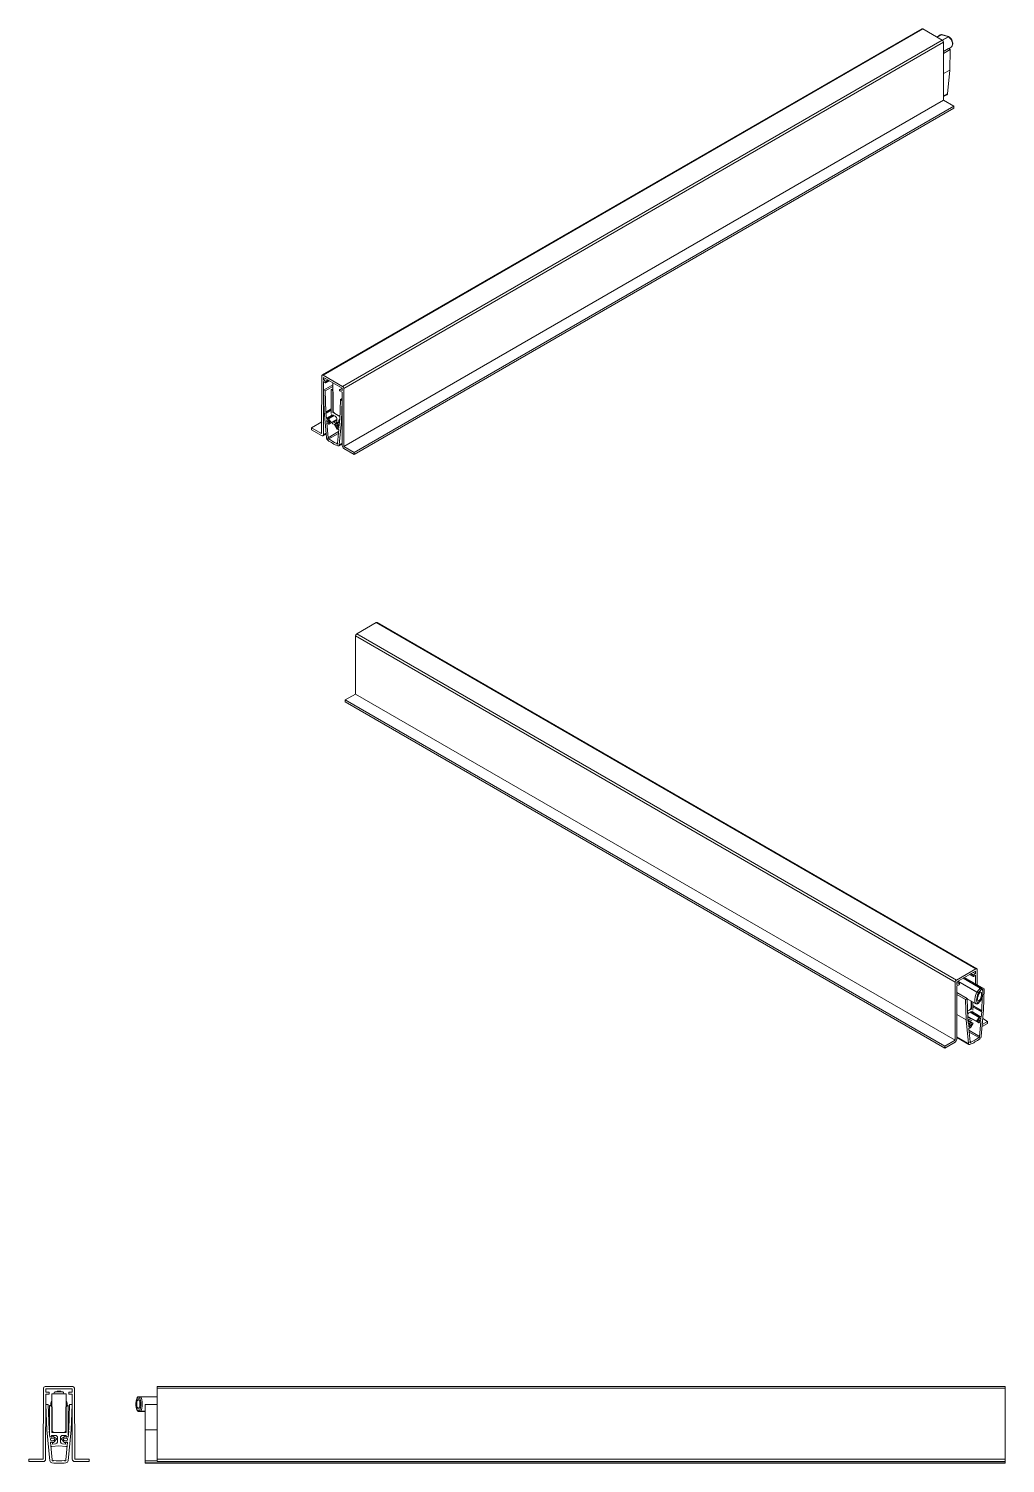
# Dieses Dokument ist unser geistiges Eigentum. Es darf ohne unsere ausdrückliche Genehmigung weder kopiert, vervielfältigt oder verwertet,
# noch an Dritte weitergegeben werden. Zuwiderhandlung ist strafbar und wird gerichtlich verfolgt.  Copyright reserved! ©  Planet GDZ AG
# Model space of a CAD drawing. Header units: millimetres. Extents: x -543 to 335, y 340 to 992.
# Drawn here: x -543 to -140, y 392 to 984 of the extents above; entities that cross this region are included whole.
import ezdxf

# ---------------------------------------------------------------- set-up
doc = ezdxf.new("R2010")
doc.units = ezdxf.units.MM

msp = doc.modelspace()

# ---------------------------------------------------------------- linework, layer by layer
at = {"color": 7, "linetype": 'Continuous', "lineweight": 15}
for p, q in [((-174.149, 984.261), (-421.636, 841.39)), ((-173.799, 984.226), (-421.286, 841.355)), ((-173.799, 984.226), (-165.737, 979.572)), ((-413.224, 836.701), (-165.737, 979.572)), ((-165.242, 978.717), (-412.73, 835.845)), ((-166.836, 981.54), (-167.991, 980.873)), ((-166.099, 981.782), (-166.071, 981.801)), ((-166.071, 981.801), (-165.998, 981.834)), ((-165.992, 981.796), (-166.034, 981.763)), ((-163.259, 981.015), (-166.034, 981.763)), ((-163.142, 981.094), (-165.883, 981.831)), ((-165.242, 978.717), (-165.173, 954.75)), ((-163.286, 980.993), (-163.259, 981.015)), ((-163.179, 980.978), (-163.221, 980.937)), ((-165.231, 974.899), (-163.116, 976.12)), ((-165.229, 974.058), (-162.41, 975.686)), ((-162.41, 975.686), (-163.116, 976.12)), ((-162.975, 976.033), (-162.449, 976.336)), ((-162.645, 967.226), (-162.41, 975.686)), ((-165.205, 965.748), (-162.645, 967.226)), ((-163.589, 957.427), (-162.645, 967.226)), ((-412.66, 811.879), (-165.173, 954.75)), ((-165.177, 956.252), (-163.792, 957.052)), ((-165.173, 954.75), (-160.929, 952.301)), ((-408.417, 809.429), (-160.929, 952.301)), ((-408.417, 808.613), (-160.929, 951.484)), ((-160.929, 952.301), (-160.929, 951.484)), ((-421.85, 817.184), (-421.781, 841.071)), ((-421.286, 841.355), (-413.224, 836.701)), ((-421.143, 816.773), (-421.08, 838.704)), ((-421.08, 838.704), (-420.196, 838.194)), ((-421.078, 839.357), (-421.075, 840.416)), ((-420.159, 839.887), (-421.078, 839.357)), ((-420.196, 838.847), (-421.078, 839.357)), ((-421.078, 835.188), (-417.255, 837.395)), ((-421.078, 835.188), (-420.843, 826.455)), ((-420.372, 834.805), (-421.078, 835.188)), ((-421.075, 840.416), (-413.436, 836.006)), ((-420.372, 834.805), (-417.255, 836.604)), ((-420.139, 826.137), (-420.372, 834.805)), ((-420.121, 838.187), (-418.667, 839.026)), ((-420.09, 838.255), (-420.09, 838.664)), ((-417.857, 835.292), (-417.857, 825.512)), ((-417.255, 835.706), (-417.815, 835.383)), ((-417.644, 835.333), (-417.715, 835.373)), ((-417.255, 835.557), (-417.644, 835.333)), ((-417.644, 835.333), (-417.149, 834.475)), ((-417.255, 838.211), (-417.255, 825.963)), ((-414.421, 835.391), (-414.421, 834.983)), ((-413.439, 836.008), (-414.39, 835.46)), ((-413.433, 834.943), (-414.315, 835.452)), ((-414.315, 834.799), (-413.431, 834.289)), ((-413.436, 836.006), (-413.433, 834.943)), ((-412.73, 835.845), (-412.66, 811.879)), ((-417.149, 834.475), (-417.149, 826.718)), ((-414.139, 831.207), (-414.371, 822.807)), ((-414.139, 831.207), (-413.423, 831.62)), ((-413.432, 830.774), (-414.139, 831.207)), ((-413.668, 822.313), (-413.432, 830.774)), ((-413.432, 830.774), (-413.421, 830.78)), ((-413.431, 834.289), (-413.368, 812.285)), ((-420.843, 826.455), (-419.899, 815.567)), ((-420.139, 826.137), (-417.857, 827.454)), ((-420.065, 826.102), (-420.139, 826.137)), ((-420.095, 825.64), (-420.022, 825.607)), ((-419.91, 823.504), (-420.095, 825.64)), ((-420.065, 826.102), (-417.857, 827.377)), ((-420.022, 825.607), (-420.065, 826.102)), ((-420.022, 825.607), (-417.857, 826.857)), ((-419.91, 823.504), (-417.695, 824.782)), ((-419.383, 823.263), (-419.91, 823.504)), ((-416.941, 824.801), (-419.322, 823.427)), ((-417.895, 821.725), (-419.052, 823.301)), ((-418.867, 821.116), (-415.558, 823.026)), ((-417.895, 821.725), (-415.558, 823.074)), ((-417.64, 824.732), (-417.407, 824.554)), ((-417.407, 824.554), (-417.389, 824.542)), ((-417.273, 824.993), (-416.266, 824.412)), ((-417.242, 824.639), (-417.273, 824.993)), ((-417.255, 825.963), (-414.331, 824.275)), ((-417.242, 824.628), (-417.242, 824.639)), ((-416.442, 825.493), (-414.331, 824.275)), ((-415.558, 823.187), (-415.558, 821.991)), ((-414.446, 822.859), (-414.369, 822.904)), ((-426.094, 819.634), (-421.836, 822.092)), ((-426.094, 818.818), (-426.094, 819.634)), ((-426.094, 819.634), (-421.85, 817.184)), ((-426.094, 818.818), (-421.85, 816.368)), ((-421.351, 816.318), (-420.03, 817.08)), ((-419.755, 821.713), (-419.228, 821.472)), ((-419.217, 815.485), (-419.755, 821.713)), ((-418.961, 822.64), (-419.475, 822.855)), ((-419.401, 822.001), (-418.883, 821.746)), ((-419.217, 815.485), (-414.834, 818.015)), ((-418.868, 815.007), (-414.903, 817.296)), ((-418.864, 821.118), (-417.895, 821.725)), ((-416.57, 820.906), (-417.181, 821.184)), ((-417.007, 821.916), (-417.029, 822.177)), ((-417.007, 821.916), (-415.558, 822.752)), ((-416.192, 821.544), (-417.007, 821.916)), ((-416.615, 820.986), (-414.427, 822.249)), ((-415.459, 821.226), (-416.615, 820.986)), ((-416.615, 820.986), (-415.647, 819.261)), ((-415.951, 820.522), (-415.619, 820.714)), ((-415.627, 819.867), (-415.11, 819.524)), ((-415.036, 820.293), (-415.55, 820.671)), ((-415.344, 819.083), (-415.223, 819.153)), ((-414.756, 818.826), (-415.294, 813.221)), ((-415.283, 819.195), (-414.756, 818.826)), ((-415.128, 820.807), (-414.532, 821.151)), ((-414.601, 820.439), (-415.128, 820.807)), ((-414.71, 822.086), (-414.71, 822.697)), ((-414.612, 812.514), (-413.668, 822.313)), ((-414.416, 822.362), (-414.601, 820.439)), ((-414.446, 822.859), (-414.489, 822.413)), ((-414.489, 822.413), (-414.416, 822.362)), ((-414.371, 822.807), (-414.446, 822.859)), ((-413.668, 822.313), (-413.397, 822.47)), ((-415.643, 813.146), (-415.281, 813.355)), ((-414.815, 812.14), (-413.37, 812.974)), ((-412.66, 811.879), (-408.417, 809.429)), ((-412.66, 811.062), (-408.417, 808.613)), ((-408.417, 809.429), (-408.417, 808.613)), ((-399.307, 739.217), (-407.369, 734.563)), ((-407.369, 734.563), (-159.882, 591.692)), ((-151.82, 596.346), (-399.307, 739.217)), ((-151.47, 596.38), (-398.957, 739.252)), ((-407.864, 733.708), (-407.933, 709.741)), ((-160.377, 590.836), (-407.864, 733.708)), ((-407.933, 709.741), (-412.177, 707.291)), ((-412.177, 707.291), (-164.689, 564.42)), ((-412.177, 707.291), (-412.177, 706.475)), ((-412.177, 706.475), (-164.689, 563.603)), ((-407.933, 709.741), (-160.446, 566.87)), ((-151.82, 596.346), (-159.882, 591.692)), ((-152.031, 595.407), (-159.67, 590.997)), ((-149.569, 588.34), (-156.92, 592.584)), ((-156.558, 592.794), (-148.492, 588.137)), ((-154.439, 594.017), (-152.985, 593.177)), ((-153.016, 593.246), (-153.016, 593.654)), ((-152.028, 594.347), (-152.947, 594.878)), ((-152.91, 593.838), (-152.028, 594.347)), ((-152.026, 593.695), (-152.91, 593.185)), ((-152.028, 594.347), (-152.031, 595.407)), ((-152.016, 590.171), (-152.026, 593.695)), ((-151.306, 589.762), (-151.325, 596.062)), ((-160.377, 590.836), (-160.446, 566.87)), ((-159.675, 589.279), (-159.739, 567.275)), ((-159.683, 586.611), (-155.431, 584.157)), ((-158.791, 589.79), (-159.675, 589.279)), ((-159.67, 590.997), (-159.673, 589.934)), ((-159.673, 589.934), (-158.791, 590.443)), ((-158.716, 590.45), (-159.667, 590.999)), ((-158.685, 590.382), (-158.685, 589.973)), ((-151.407, 586.728), (-151.474, 586.751)), ((-151.409, 586.806), (-151.37, 586.79)), ((-151.37, 586.79), (-150.076, 588.393)), ((-149.656, 587.821), (-150.887, 586.297)), ((-150.009, 588.364), (-150.076, 588.393)), ((-150.011, 588.412), (-149.972, 588.393)), ((-149.199, 587.755), (-148.492, 588.137)), ((-148.492, 588.137), (-148.728, 579.405)), ((-159.685, 585.771), (-156.138, 583.723)), ((-156.138, 583.723), (-155.431, 584.157)), ((-155.902, 575.263), (-156.138, 583.723)), ((-155.431, 584.157), (-155.199, 575.756)), ((-155.427, 583.986), (-151.881, 581.939)), ((-153.835, 583.067), (-153.835, 580.484)), ((-153.729, 583.006), (-153.729, 579.729)), ((-153.128, 582.659), (-153.128, 579.278)), ((-153.128, 581.22), (-149.431, 579.086)), ((-153.128, 581.143), (-149.506, 579.052)), ((-153.128, 580.623), (-149.549, 578.557)), ((-150.967, 582.003), (-149.705, 583.565)), ((-150.887, 582.214), (-149.656, 583.738)), ((-149.707, 583.569), (-149.667, 583.635)), ((-149.431, 579.086), (-149.281, 584.701)), ((-159.709, 577.461), (-155.902, 575.263)), ((-154.959, 565.464), (-155.902, 575.263)), ((-153.729, 579.729), (-155.284, 578.831)), ((-154.542, 579.259), (-155.284, 578.831)), ((-155.226, 576.724), (-151.675, 574.675)), ((-155.224, 576.675), (-150.704, 574.066)), ((-155.217, 576.397), (-153.978, 575.682)), ((-155.202, 575.853), (-155.124, 575.809)), ((-155.199, 575.756), (-155.124, 575.809)), ((-155.081, 575.363), (-155.154, 575.312)), ((-155.154, 575.312), (-154.97, 573.388)), ((-155.144, 575.199), (-152.955, 573.936)), ((-155.124, 575.809), (-155.081, 575.363)), ((-154.793, 575.31), (-153.978, 575.682)), ((-153.712, 578.759), (-154.719, 578.178)), ((-154.311, 574.719), (-153.803, 574.95)), ((-150.249, 576.376), (-154.044, 578.567)), ((-153.978, 575.682), (-153.955, 575.943)), ((-153.743, 578.394), (-153.742, 578.405)), ((-153.742, 578.405), (-153.712, 578.759)), ((-153.578, 578.32), (-153.595, 578.308)), ((-153.344, 578.498), (-153.578, 578.32)), ((-153.29, 578.548), (-149.661, 576.453)), ((-151.675, 574.675), (-150.518, 576.25)), ((-150.707, 574.068), (-151.675, 574.675)), ((-150.169, 574.951), (-150.687, 574.696)), ((-150.61, 575.589), (-150.096, 575.805)), ((-150.354, 568.435), (-149.815, 574.662)), ((-149.815, 574.662), (-150.343, 574.422)), ((-150.188, 576.213), (-149.661, 576.453)), ((-148.728, 579.405), (-149.671, 568.516)), ((-149.661, 576.453), (-149.476, 578.59)), ((-149.549, 578.557), (-149.506, 579.052)), ((-149.476, 578.59), (-149.549, 578.557)), ((-149.506, 579.052), (-149.431, 579.086)), ((-147.012, 574.625), (-149.254, 573.33)), ((-149.041, 575.796), (-147.012, 574.625)), ((-147.012, 573.808), (-147.012, 574.625)), ((-155.038, 574.101), (-154.442, 573.757)), ((-154.97, 573.388), (-154.442, 573.757)), ((-154.287, 572.145), (-154.815, 571.776)), ((-154.815, 571.776), (-154.276, 566.17)), ((-154.737, 570.965), (-150.354, 568.435)), ((-154.668, 570.246), (-150.703, 567.957)), ((-154.535, 573.242), (-154.02, 573.621)), ((-153.943, 572.816), (-154.461, 572.473)), ((-154.348, 572.102), (-154.226, 572.032)), ((-154.112, 574.176), (-152.955, 573.936)), ((-153.952, 573.663), (-153.619, 573.471)), ((-152.955, 573.936), (-153.923, 572.211)), ((-147.012, 573.808), (-149.329, 572.471)), ((-160.446, 566.87), (-164.689, 564.42)), ((-160.446, 566.053), (-164.689, 563.603)), ((-164.689, 564.42), (-164.689, 563.603)), ((-159.737, 567.965), (-154.756, 565.089)), ((-154.289, 566.304), (-153.927, 566.095)), ((-536.746, 393.973), (-536.648, 423.275)), ((-535.948, 423.973), (-524.547, 423.973)), ((-535.746, 393.97), (-535.656, 420.873)), ((-535.656, 420.873), (-534.406, 420.873)), ((-535.654, 421.673), (-535.649, 422.973)), ((-534.406, 421.673), (-535.654, 421.673)), ((-535.649, 422.973), (-524.846, 422.973)), ((-534.256, 421.023), (-534.256, 421.523)), ((-527.248, 420.973), (-533.248, 420.973)), ((-533.248, 420.973), (-533.248, 404.973)), ((-532.309, 420.973), (-532.17, 421.492)), ((-531.854, 421.823), (-528.641, 421.823)), ((-530.948, 422.023), (-530.948, 421.823)), ((-530.948, 422.023), (-529.548, 422.023)), ((-529.548, 422.023), (-529.548, 421.823)), ((-528.325, 421.492), (-528.186, 420.973)), ((-527.248, 404.973), (-527.248, 420.973)), ((-526.239, 421.523), (-526.239, 421.023)), ((-524.842, 421.673), (-526.089, 421.673)), ((-526.089, 420.873), (-524.839, 420.873)), ((-524.846, 422.973), (-524.842, 421.673)), ((-524.839, 420.873), (-524.749, 393.97)), ((-523.847, 423.275), (-523.749, 393.973)), ((-489.722, 423.973), (-139.722, 423.973)), ((-489.722, 423.275), (-489.722, 423.973)), ((-139.722, 423.275), (-489.722, 423.275)), ((-489.722, 393.973), (-489.722, 423.275)), ((-139.722, 423.973), (-139.722, 423.275)), ((-139.722, 393.973), (-139.722, 423.275)), ((-534.655, 416.598), (-535.654, 416.567)), ((-535.654, 416.567), (-535.32, 406.039)), ((-534.326, 406.146), (-534.655, 416.598)), ((-534.098, 415.973), (-534.098, 403.996)), ((-533.798, 416.173), (-533.898, 416.173)), ((-533.798, 416.173), (-533.098, 415.473)), ((-533.098, 415.473), (-533.098, 405.973)), ((-527.398, 415.473), (-526.698, 416.173)), ((-527.398, 405.973), (-527.398, 415.473)), ((-526.598, 416.173), (-526.698, 416.173)), ((-526.398, 403.996), (-526.398, 415.973)), ((-525.84, 416.598), (-526.169, 406.146)), ((-524.841, 416.567), (-525.84, 416.598)), ((-525.175, 406.039), (-524.841, 416.567)), ((-496.943, 419.223), (-497.939, 419.223)), ((-497.493, 419.723), (-496.446, 419.723)), ((-496.523, 419.717), (-496.446, 419.723)), ((-496.446, 419.701), (-496.493, 419.697)), ((-496.446, 419.701), (-496.446, 419.723)), ((-496.446, 419.723), (-489.722, 419.723)), ((-489.722, 416.598), (-494.722, 416.598)), ((-494.722, 416.598), (-494.722, 416.567)), ((-489.722, 416.567), (-494.722, 416.567)), ((-494.722, 416.567), (-494.722, 406.039)), ((-497.939, 414.223), (-496.943, 414.223)), ((-496.446, 413.723), (-497.493, 413.723)), ((-496.446, 413.723), (-496.523, 413.729)), ((-496.493, 413.749), (-496.446, 413.745)), ((-496.446, 413.723), (-496.446, 413.745)), ((-494.722, 413.723), (-496.446, 413.723)), ((-535.32, 406.039), (-533.986, 393.371)), ((-534.22, 406.157), (-534.326, 406.146)), ((-534.263, 405.57), (-534.16, 405.581)), ((-534.002, 403.084), (-534.263, 405.57)), ((-534.16, 405.581), (-534.22, 406.157)), ((-533.256, 403.162), (-534.002, 403.084)), ((-533.792, 403.193), (-533.461, 403.141)), ((-532.659, 402.697), (-533.386, 402.598)), ((-533.229, 403.362), (-533.272, 403.773)), ((-533.272, 403.773), (-531.848, 403.773)), ((-533.248, 404.973), (-527.248, 404.973)), ((-533.229, 403.322), (-533.229, 403.362)), ((-531.153, 402.33), (-532.789, 403.442)), ((-532.098, 404.973), (-528.398, 404.973)), ((-530.848, 402.773), (-530.848, 401.308)), ((-529.648, 401.308), (-529.648, 402.773)), ((-527.706, 403.442), (-529.342, 402.33)), ((-528.648, 403.773), (-527.223, 403.773)), ((-527.109, 402.598), (-527.836, 402.697)), ((-527.223, 403.773), (-527.266, 403.362)), ((-527.266, 403.362), (-527.266, 403.322)), ((-526.493, 403.084), (-527.239, 403.162)), ((-527.034, 403.141), (-526.703, 403.193)), ((-526.509, 393.371), (-525.175, 406.039)), ((-526.232, 405.57), (-526.493, 403.084)), ((-526.275, 406.157), (-526.335, 405.581)), ((-526.335, 405.581), (-526.232, 405.57)), ((-526.169, 406.146), (-526.275, 406.157)), ((-489.722, 406.039), (-494.722, 406.039)), ((-494.722, 406.039), (-494.722, 393.371)), ((-533.783, 401), (-533.037, 401.078)), ((-533.021, 393.754), (-533.783, 401)), ((-533.233, 400.989), (-533.548, 400.868)), ((-533.282, 401.604), (-532.55, 401.657)), ((-530.248, 399.477), (-533.143, 399.173)), ((-532.896, 400.193), (-532.962, 400.823)), ((-531.743, 400.314), (-532.896, 400.193)), ((-532.522, 400.902), (-531.153, 402.33)), ((-527.352, 399.173), (-530.248, 399.477)), ((-529.342, 402.33), (-527.973, 400.902)), ((-527.599, 400.193), (-528.752, 400.314)), ((-527.945, 401.657), (-527.213, 401.604)), ((-527.533, 400.823), (-527.599, 400.193)), ((-526.712, 401), (-527.474, 393.754)), ((-527.458, 401.078), (-526.712, 401)), ((-526.947, 400.868), (-527.262, 400.989)), ((-542.748, 392.973), (-542.748, 393.973)), ((-542.748, 393.973), (-536.746, 393.973)), ((-542.748, 392.973), (-536.746, 392.973)), ((-523.749, 393.973), (-517.748, 393.973)), ((-523.749, 392.973), (-517.748, 392.973)), ((-517.748, 393.973), (-517.748, 392.973)), ((-494.722, 393.371), (-494.722, 392.486)), ((-139.722, 392.486), (-494.722, 392.486)), ((-494.722, 392.486), (-494.722, 392.281)), ((-494.722, 392.281), (-139.722, 392.281)), ((-139.722, 393.973), (-489.722, 393.973)), ((-489.722, 392.973), (-489.722, 393.973)), ((-139.722, 392.973), (-489.722, 392.973)), ((-139.722, 392.973), (-139.722, 393.973)), ((-139.722, 392.973), (-139.722, 392.486)), ((-139.722, 392.486), (-139.722, 392.281))]:
    msp.add_line(p, q, dxfattribs=at)
at = {"color": 8, "linetype": 'Continuous', "lineweight": 15}
for p, q in [((-167.832, 980.782), (-166.099, 981.782)), ((-166.034, 981.763), (-167.783, 980.753)), ((-165.742, 979.575), (-163.286, 980.993)), ((-163.221, 980.937), (-165.667, 979.526)), ((-165.178, 956.509), (-163.589, 957.427)), ((-420.196, 838.847), (-419.277, 839.378)), ((-419.065, 839.256), (-420.09, 838.664)), ((-420.09, 838.255), (-418.711, 839.052)), ((-417.255, 835.639), (-417.715, 835.373)), ((-413.436, 835.96), (-414.315, 835.452)), ((-419.052, 823.301), (-416.697, 824.661)), ((-418.864, 821.118), (-415.558, 823.026)), ((-417.242, 824.639), (-416.951, 824.807)), ((-421.143, 816.773), (-420.058, 817.4)), ((-419.401, 822.001), (-418.697, 822.407)), ((-418.883, 821.746), (-418.557, 821.935)), ((-416.192, 821.544), (-415.562, 821.908)), ((-415.627, 819.867), (-414.976, 820.243)), ((-415.459, 821.226), (-414.47, 821.796)), ((-415.11, 819.524), (-414.731, 819.742)), ((-414.71, 822.697), (-414.447, 822.849)), ((-414.612, 812.514), (-413.37, 813.231)), ((-150.076, 588.393), (-157.129, 592.464)), ((-157.08, 592.493), (-150.011, 588.412)), ((-154.395, 594.042), (-153.016, 593.246)), ((-153.016, 593.654), (-154.042, 594.246)), ((-153.829, 594.369), (-152.91, 593.838)), ((-158.791, 590.443), (-159.67, 590.95)), ((-151.474, 586.751), (-159.25, 591.24)), ((-159.169, 591.286), (-151.409, 586.806)), ((-155.224, 576.676), (-150.707, 574.068)), ((-155.1, 574.746), (-154.112, 574.176)), ((-155.093, 575.483), (-154.793, 575.31)), ((-154.288, 578.427), (-150.518, 576.25)), ((-154.033, 578.573), (-153.742, 578.405)), ((-151.014, 574.884), (-150.687, 574.696)), ((-150.873, 575.357), (-150.169, 574.951)), ((-154.839, 572.692), (-154.461, 572.473)), ((-154.594, 573.192), (-153.943, 572.816)), ((-159.736, 568.222), (-154.959, 565.464)), ((-489.722, 419.701), (-496.446, 419.701)), ((-496.446, 413.745), (-494.722, 413.745)), ((-489.722, 393.371), (-494.722, 393.371))]:
    msp.add_line(p, q, dxfattribs=at)
at = {"color": 7, "linetype": 'Continuous', "lineweight": 15, "flags": 128}
for points in [[(-419.052, 823.301), (-419.106, 823.362), (-419.166, 823.408), (-419.225, 823.435), (-419.281, 823.44), (-419.327, 823.423), (-419.361, 823.386), (-419.38, 823.331), (-419.383, 823.263)], [(-419.475, 822.855), (-419.603, 822.879), (-419.705, 822.836), (-419.767, 822.732), (-419.779, 822.584), (-419.739, 822.411), (-419.654, 822.241), (-419.535, 822.097), (-419.401, 822.001)], [(-419.228, 821.472), (-419.213, 821.396), (-419.183, 821.319), (-419.139, 821.246), (-419.085, 821.184), (-419.026, 821.137), (-418.967, 821.109), (-418.911, 821.103), (-418.864, 821.118)], [(-418.883, 821.746), (-418.812, 821.72), (-418.744, 821.712), (-418.684, 821.724), (-418.633, 821.754), (-418.594, 821.802), (-418.568, 821.866), (-418.556, 821.942), (-418.56, 822.028)], [(-415.558, 821.991), (-415.57, 821.849), (-415.605, 821.725), (-415.663, 821.624), (-415.74, 821.549), (-415.835, 821.503), (-415.944, 821.486), (-416.065, 821.5), (-416.192, 821.544)], [(-415.55, 820.671), (-415.623, 820.716), (-415.695, 820.743), (-415.762, 820.751), (-415.823, 820.739), (-415.874, 820.709), (-415.913, 820.661), (-415.939, 820.598), (-415.951, 820.522)], [(-415.647, 819.261), (-415.6, 819.191), (-415.544, 819.133), (-415.484, 819.092), (-415.425, 819.071), (-415.372, 819.072), (-415.328, 819.094), (-415.298, 819.136), (-415.283, 819.195)], [(-415.11, 819.524), (-414.976, 819.465), (-414.857, 819.472), (-414.772, 819.544), (-414.732, 819.67), (-414.744, 819.833), (-414.806, 820.007), (-414.908, 820.168), (-415.036, 820.293)], [(-418.868, 815.007), (-418.926, 814.967), (-419.004, 814.971), (-419.091, 815.019), (-419.171, 815.104), (-419.231, 815.211), (-419.261, 815.322), (-419.256, 815.418), (-419.217, 815.485)], [(-415.294, 813.221), (-415.255, 813.109), (-415.25, 813.006), (-415.28, 812.93), (-415.34, 812.892), (-415.42, 812.9), (-415.506, 812.951), (-415.585, 813.038), (-415.643, 813.146)], [(-150.687, 574.696), (-150.759, 574.669), (-150.826, 574.662), (-150.887, 574.673), (-150.938, 574.704), (-150.977, 574.752), (-151.003, 574.815), (-151.014, 574.892), (-151.011, 574.977)], [(-150.343, 574.422), (-150.357, 574.346), (-150.388, 574.269), (-150.432, 574.196), (-150.485, 574.133), (-150.544, 574.086), (-150.604, 574.059), (-150.66, 574.052), (-150.707, 574.068)], [(-150.518, 576.25), (-150.464, 576.312), (-150.405, 576.358), (-150.345, 576.385), (-150.29, 576.39), (-150.243, 576.373), (-150.209, 576.336), (-150.19, 576.281), (-150.188, 576.213)], [(-150.096, 575.805), (-149.968, 575.829), (-149.865, 575.785), (-149.804, 575.682), (-149.792, 575.533), (-149.831, 575.361), (-149.917, 575.191), (-150.035, 575.047), (-150.169, 574.951)], [(-154.461, 572.473), (-154.595, 572.414), (-154.713, 572.421), (-154.799, 572.493), (-154.838, 572.62), (-154.826, 572.782), (-154.765, 572.957), (-154.663, 573.118), (-154.535, 573.242)], [(-153.923, 572.211), (-153.971, 572.141), (-154.026, 572.083), (-154.086, 572.042), (-154.145, 572.021), (-154.199, 572.021), (-154.242, 572.044), (-154.273, 572.086), (-154.287, 572.145)], [(-154.02, 573.621), (-153.948, 573.665), (-153.876, 573.692), (-153.808, 573.7), (-153.748, 573.689), (-153.697, 573.659), (-153.657, 573.611), (-153.631, 573.548), (-153.619, 573.471)], [(-150.703, 567.957), (-150.645, 567.916), (-150.566, 567.92), (-150.48, 567.969), (-150.4, 568.053), (-150.34, 568.16), (-150.31, 568.271), (-150.315, 568.368), (-150.354, 568.435)], [(-154.276, 566.17), (-154.315, 566.059), (-154.32, 565.956), (-154.29, 565.88), (-154.23, 565.842), (-154.151, 565.85), (-154.064, 565.901), (-153.985, 565.988), (-153.927, 566.095)]]:
    msp.add_lwpolyline(points, dxfattribs=at)
at = {"color": 7, "linetype": 'Continuous', "lineweight": 15}
for centre, radius, start, end in [((-174.003, 983.948), 0.345, 53.716745, 114.972539), ((-166.102, 981.654), 0.128, 58.10136, 88.794327), ((-166.042, 981.632), 0.171, 73.242652, 99.740225), ((-166.317, 978.666), 1.076, 2.724937, 57.385326), ((-163.417, 980.775), 0.254, 39.735177, 59.047133), ((-163.326, 980.773), 0.252, 54.437608, 74.565061), ((-164.046, 957.432), 0.457, 303.736762, 359.290716), ((-421.48, 841.118), 0.305, 50.75086, 188.929142), ((-420.32, 838.653), 0.231, 2.605392, 57.394506), ((-420.155, 838.245), 0.0655, 230.796808, 9.214252), ((-417.77, 835.306), 0.0873, 50.796471, 189.214165), ((-414.356, 835.402), 0.0655, 50.796808, 189.214252), ((-414.191, 834.993), 0.231, 182.605392, 237.394506), ((-413.805, 835.794), 1.076, 2.724937, 57.385326), ((-417.344, 825.106), 0.478, 186.667996, 231.59964), ((-415.614, 826.788), 1.537, 182.605459, 237.394568), ((-417.094, 823.117), 1.537, 2.605493, 57.3945), ((-414.277, 822.769), 0.439, 101.022485, 189.385062), ((-419.31, 821.974), 0.752, 4.13662, 62.31992), ((-416.76, 821.838), 0.778, 186.295243, 237.171169), ((-415.202, 820.484), 0.75, 177.130075, 235.435004), ((-415.511, 820.845), 0.384, 354.322867, 82.182097), ((-421.574, 816.706), 0.436, 230.750901, 8.929041), ((-418.32, 815.751), 1.59, 186.651392, 232.127365), ((-407.731, 829.816), 19.195, 232.9521, 247.053277), ((-408.169, 829.816), 18.269, 234.154178, 245.851199), ((-415.021, 812.501), 0.41, 241.825096, 1.847873), ((-411.832, 812.358), 1.538, 182.724983, 237.385299), ((-406.789, 733.656), 1.076, 122.614674, 177.275063), ((-399.104, 738.95), 0.336, 64.072485, 127.238231), ((-152.951, 593.236), 0.0655, 170.785748, 309.203192), ((-152.786, 593.644), 0.231, 122.605494, 177.394608), ((-151.626, 596.109), 0.305, 351.070858, 129.24914), ((-159.301, 590.785), 1.076, 122.614674, 177.275063), ((-158.75, 590.392), 0.0655, 350.785748, 129.203192), ((-158.915, 589.984), 0.231, 302.605494, 357.394608), ((-151.279, 586.588), 0.254, 120.952867, 140.264823), ((-151.134, 586.608), 0.299, 142.335109, 156.244622), ((-150.009, 588.284), 0.128, 91.205673, 121.89864), ((-149.928, 588.3), 0.103, 115.279647, 141.492358), ((-155.371, 580.554), 1.537, 302.605432, 357.394541), ((-153.917, 576.915), 1.496, 122.424218, 152.980401), ((-155.024, 575.737), 0.485, 254.854571, 298.364324), ((-154.23, 575.608), 0.784, 302.947814, 350.302643), ((-153.646, 578.876), 0.484, 308.580984, 348.928032), ((-150.26, 574.923), 0.752, 117.68008, 175.86338), ((-154.06, 573.795), 0.384, 97.817903, 185.677133), ((-154.369, 573.434), 0.75, 304.564996, 2.869925), ((-151.251, 568.701), 1.59, 307.872635, 353.348608), ((-161.274, 567.348), 1.538, 302.614701, 357.275017), ((-154.549, 565.451), 0.41, 178.152127, 298.174904), ((-161.839, 582.765), 19.195, 292.946723, 307.0479), ((-161.401, 582.765), 18.269, 294.148801, 305.845822), ((-535.948, 423.273), 0.7, 90, 179.809015), ((-534.406, 421.523), 0.15, 0, 90), ((-534.406, 421.023), 0.15, 270, 0), ((-530.248, 419.973), 2.45, 130.965713, 141.688554), ((-530.248, 419.973), 2.45, 38.311446, 49.034287), ((-526.089, 421.523), 0.15, 90, 180), ((-526.089, 421.023), 0.15, 180, 270), ((-524.547, 423.273), 0.7, 0.190985, 90), ((-533.898, 415.973), 0.2, 90, 180), ((-530.248, 416.723), 3.35, 153.575608, 194.930043), ((-530.248, 416.723), 3.35, 345.069957, 26.424392), ((-526.598, 415.973), 0.2, 0, 90), ((-496.53, 419.674), 0.0435, 31.758702, 80.232076), ((-496.53, 413.772), 0.0435, 279.767924, 328.241298), ((-533.745, 403.489), 0.3, 193.312825, 261), ((-533.319, 402.102), 0.5, 97.795497, 274.204503), ((-533.43, 403.34), 0.202, 291, 330.724045), ((-532.957, 403.194), 0.3, 55.798695, 186), ((-532.098, 405.973), 1, 180, 270), ((-532.591, 402.202), 0.5, 3.363372, 97.795497), ((-531.848, 402.773), 1, 0, 90), ((-528.648, 402.773), 1, 90, 180), ((-527.904, 402.202), 0.5, 82.204503, 176.636628), ((-528.398, 405.973), 1, 270, 0), ((-527.538, 403.194), 0.3, 354, 124.201305), ((-527.065, 403.34), 0.202, 209.275955, 249), ((-527.176, 402.102), 0.5, 265.795497, 82.204503), ((-526.75, 403.489), 0.3, 279, 346.687175), ((-533.44, 400.588), 0.3, 111, 178.687175), ((-533.143, 399.673), 0.5, 191.662951, 270), ((-533.161, 400.802), 0.2, 6, 111), ((-532.738, 401.11), 0.3, 186, 316.201305), ((-532.586, 402.156), 0.5, 274.204503, 8.636628), ((-531.848, 401.308), 1, 276, 0), ((-528.648, 401.308), 1, 180, 264), ((-527.909, 402.156), 0.5, 171.363372, 265.795497), ((-527.757, 401.11), 0.3, 223.798695, 354), ((-527.334, 400.802), 0.2, 69, 174), ((-527.352, 399.673), 0.5, 270, 348.337049), ((-527.055, 400.588), 0.3, 1.312825, 69), ((-536.746, 393.973), 1, 270, 359.809015), ((-532.992, 393.476), 1, 186.011857, 261.873164), ((-530.248, 412.694), 20.413, 261.873164, 278.126836), ((-532.787, 393.567), 0.3, 141.416859, 329.69824), ((-530.248, 412.694), 19.413, 263.255236, 276.744764), ((-527.709, 393.567), 0.3, 210.30176, 38.583141), ((-527.503, 393.476), 1, 278.126836, 353.988143), ((-523.749, 393.973), 1, 180.190985, 270)]:
    msp.add_arc(centre, radius, start, end, dxfattribs=at)
at = {"color": 8, "linetype": 'Continuous', "lineweight": 15}
for start, end in [(162.24721, 197.75279), (342.24721, 17.75279)]:
    msp.add_arc((-530.248, 416.723), 3.15, start, end, dxfattribs=at)
at = {"color": 7, "linetype": 'Continuous', "lineweight": 15}
for centre, major_axis, ratio, start_param, end_param in [((-164.643, 978.938), (2.692, -2.178), 0.7075433, 2.5691656, 2.8760129), ((-164.643, 978.938), (2.692, -2.178), 0.7075433, 6.0176056, 7.8979991), ((-150.272, 585.018), (0.827, 2.802), 0.3495283, 1.2020711, 3.3420398), ((-150.272, 585.018), (0.827, 2.802), 0.3495283, 4.3436638, 6.4836325), ((-150.725, 585.14), (1.059, 3.244), 0.3841052, 6.1475373, 6.2022889), ((-150.725, 585.14), (1.059, 3.244), 0.3841052, 3.0055151, 3.0606963), ((-497.441, 416.723), (0, 2.85), 0.3639702, 0.500812, 2.6407807), ((-497.441, 416.723), (0, 2.85), 0.3639702, 3.6424046, 5.7823733), ((-496.971, 416.723), (0, 3.35), 0.3096463, 3.6200622, 5.8047158)]:
    msp.add_ellipse(centre, major_axis=major_axis, ratio=ratio, start_param=start_param, end_param=end_param, dxfattribs=at)
at = {"color": 8, "linetype": 'Continuous', "lineweight": 15}
for start_param, end_param in [(1.1803027, 3.0055151), (6.2022889, 6.5091363)]:
    msp.add_ellipse((-150.725, 585.14), major_axis=(1.059, 3.244), ratio=0.3841052, start_param=start_param, end_param=end_param, dxfattribs=at)
at = {"color": 7, "linetype": 'Continuous', "lineweight": 15}
for centre, major_axis, ratio in [((-150.349, 584.923), (0.537, 1.819), 0.3495283), ((-497.503, 416.723), (0, 1.85), 0.3639702)]:
    msp.add_ellipse(centre, major_axis=major_axis, ratio=ratio, dxfattribs=at)
for points, knots in [([(-165.953, 981.844), (-166.115, 981.808), (-166.563, 981.707), (-167.022, 981.506), (-167.203, 981.264), (-167.216, 981.248)], [0, 0, 0, 0, 0.3451725, 0.9559894, 1, 1, 1, 1]), ([(-165.884, 981.83), (-165.916, 981.838), (-165.955, 981.848), (-165.991, 981.836), (-165.998, 981.833)], [0, 0, 0, 0, 0.8209979, 1, 1, 1, 1]), ([(-163.074, 981.061), (-163.095, 981.076), (-163.117, 981.091), (-163.142, 981.093), (-163.142, 981.093)], [0, 0, 0, 0, 0.9817543, 1, 1, 1, 1]), ([(-162.074, 976.625), (-161.905, 976.81), (-161.559, 977.188), (-161.361, 977.967), (-161.421, 978.808), (-161.756, 979.658), (-162.329, 980.468), (-162.861, 980.889), (-163.131, 981.102)], [0, 0, 0, 0, 0.15694179, 0.31990542, 0.48235626, 0.64940455, 0.82237144, 1, 1, 1, 1]), ([(-150.887, 586.297), (-150.888, 586.299), (-150.894, 586.324), (-150.918, 586.386), (-150.992, 586.487), (-151.112, 586.59), (-151.256, 586.678), (-151.357, 586.711), (-151.407, 586.728)], [0, 0, 0, 0, 0.008461, 0.1585412, 0.3722965, 0.5820765, 0.7906641, 1, 1, 1, 1]), ([(-151.37, 586.79), (-151.32, 586.773), (-151.22, 586.738), (-151.082, 586.641), (-150.971, 586.522), (-150.908, 586.404), (-150.89, 586.329), (-150.887, 586.299), (-150.887, 586.297)], [0, 0, 0, 0, 0.2093834, 0.417977, 0.6277204, 0.8414402, 0.9915354, 1, 1, 1, 1]), ([(-149.656, 587.821), (-149.656, 587.823), (-149.656, 587.835), (-149.654, 587.898), (-149.675, 588.013), (-149.751, 588.161), (-149.865, 588.287), (-149.961, 588.338), (-150.009, 588.364)], [0, 0, 0, 0, 0.0094085, 0.057786, 0.2978874, 0.5329711, 0.7658786, 1, 1, 1, 1]), ([(-149.972, 588.393), (-149.925, 588.366), (-149.831, 588.313), (-149.725, 588.181), (-149.659, 588.026), (-149.648, 587.903), (-149.654, 587.836), (-149.656, 587.823), (-149.656, 587.821)], [0, 0, 0, 0, 0.2340796, 0.4670005, 0.7021258, 0.9422265, 0.9905958, 1, 1, 1, 1]), ([(-149.697, 583.561), (-149.63, 583.713), (-149.436, 584.151), (-149.177, 584.96), (-148.981, 585.926), (-148.917, 586.827), (-149.01, 587.54), (-149.179, 588.03), (-149.412, 588.195), (-149.486, 588.247)], [0, 0, 0, 0, 0.09202841, 0.2654126, 0.43451082, 0.60267925, 0.77531339, 0.92906221, 1, 1, 1, 1]), ([(-151.965, 582.033), (-151.912, 581.983), (-151.728, 581.808), (-151.388, 581.802), (-151.181, 581.863), (-151.14, 581.874)], [0, 0, 0, 0, 0.2450755, 0.8505682, 1, 1, 1, 1]), ([(-151.181, 581.869), (-151.172, 581.871), (-151.15, 581.877), (-151.08, 581.893), (-150.993, 581.97), (-150.918, 582.084), (-150.894, 582.173), (-150.888, 582.212), (-150.887, 582.214)], [0, 0, 0, 0, 0.0615521, 0.1415148, 0.4509122, 0.7661696, 0.9875211, 1, 1, 1, 1]), ([(-151.066, 581.924), (-151.045, 581.934), (-151.005, 581.953), (-150.982, 581.991), (-150.971, 582.01)], [0, 0, 0, 0, 0.5068944, 1, 1, 1, 1]), ([(-497.838, 419.568), (-497.902, 419.47), (-498.087, 419.184), (-498.306, 418.567), (-498.466, 417.698), (-498.526, 416.879), (-498.493, 416.394), (-498.48, 416.212)], [0, 0, 0, 0, 0.1333383, 0.3877512, 0.6293903, 0.8612048, 1, 1, 1, 1]), ([(-498.48, 416.212), (-498.476, 416.092), (-498.46, 415.663), (-498.325, 414.984), (-498.117, 414.321), (-497.921, 414.009), (-497.838, 413.878)], [0, 0, 0, 0, 0.1226555, 0.4372937, 0.7634851, 1, 1, 1, 1]), ([(-497.939, 419.223), (-497.939, 419.225), (-497.944, 419.264), (-497.941, 419.356), (-497.918, 419.457), (-497.878, 419.504), (-497.871, 419.513)], [0, 0, 0, 0, 0.020135, 0.3772867, 0.8859685, 1, 1, 1, 1]), ([(-497.493, 419.723), (-497.545, 419.718), (-497.648, 419.707), (-497.782, 419.624), (-497.883, 419.502), (-497.934, 419.363), (-497.941, 419.266), (-497.939, 419.225), (-497.939, 419.223)], [0, 0, 0, 0, 0.2093834, 0.417977, 0.6277204, 0.8414402, 0.9915354, 1, 1, 1, 1]), ([(-497.518, 419.715), (-497.54, 419.716), (-497.623, 419.718), (-497.749, 419.651), (-497.849, 419.573), (-497.873, 419.517), (-497.874, 419.513)], [0, 0, 0, 0, 0.1526563, 0.56932493, 0.97543621, 1, 1, 1, 1]), ([(-496.943, 419.223), (-496.943, 419.225), (-496.942, 419.239), (-496.935, 419.308), (-496.901, 419.429), (-496.806, 419.569), (-496.677, 419.675), (-496.574, 419.703), (-496.523, 419.717)], [0, 0, 0, 0, 0.0094085, 0.057786, 0.2978874, 0.5329711, 0.7658786, 1, 1, 1, 1]), ([(-496.493, 419.697), (-496.546, 419.683), (-496.649, 419.656), (-496.785, 419.555), (-496.888, 419.42), (-496.93, 419.304), (-496.941, 419.238), (-496.943, 419.225), (-496.943, 419.223)], [0, 0, 0, 0, 0.2340796, 0.4670005, 0.7021258, 0.9422265, 0.9905958, 1, 1, 1, 1]), ([(-497.864, 413.924), (-497.874, 413.936), (-497.916, 413.985), (-497.941, 414.09), (-497.944, 414.182), (-497.939, 414.221), (-497.939, 414.223)], [0, 0, 0, 0, 0.14706888, 0.63677722, 0.98061583, 1, 1, 1, 1]), ([(-497.939, 414.223), (-497.939, 414.221), (-497.941, 414.18), (-497.934, 414.083), (-497.883, 413.944), (-497.782, 413.821), (-497.648, 413.739), (-497.545, 413.728), (-497.493, 413.723)], [0, 0, 0, 0, 0.0084646, 0.1585597, 0.3722816, 0.5820232, 0.7906167, 1, 1, 1, 1]), ([(-497.864, 413.924), (-497.859, 413.913), (-497.825, 413.847), (-497.71, 413.769), (-497.581, 413.721), (-497.507, 413.726), (-497.493, 413.727)], [0, 0, 0, 0, 0.0830465, 0.5028144, 0.9061016, 1, 1, 1, 1]), ([(-496.943, 414.223), (-496.943, 414.221), (-496.941, 414.208), (-496.93, 414.142), (-496.888, 414.025), (-496.785, 413.891), (-496.649, 413.79), (-496.546, 413.763), (-496.493, 413.749)], [0, 0, 0, 0, 0.0094042, 0.0577735, 0.2978742, 0.5329995, 0.7659204, 1, 1, 1, 1]), ([(-496.523, 413.729), (-496.574, 413.743), (-496.677, 413.771), (-496.806, 413.877), (-496.901, 414.017), (-496.935, 414.138), (-496.942, 414.207), (-496.943, 414.221), (-496.943, 414.223)], [0, 0, 0, 0, 0.2341214, 0.4670289, 0.7021126, 0.942214, 0.9905915, 1, 1, 1, 1])]:
    msp.add_open_spline(points, degree=3, knots=knots, dxfattribs=at)
at = {"color": 8, "linetype": 'Continuous', "lineweight": 15}
for points, knots in [([(-165.884, 981.825), (-165.896, 981.829), (-165.93, 981.843), (-165.968, 981.815), (-165.992, 981.796)], [0, 0, 0, 0, 0.3416925, 1, 1, 1, 1]), ([(-163.259, 981.015), (-163.236, 981.039), (-163.192, 981.086), (-163.153, 981.105), (-163.142, 981.093), (-163.142, 981.093)], [0, 0, 0, 0, 0.4985447, 0.995209, 1, 1, 1, 1]), ([(-163.075, 981.056), (-163.076, 981.059), (-163.081, 981.072), (-163.115, 981.051), (-163.158, 981.002), (-163.179, 980.978)], [0, 0, 0, 0, 0.1202737, 0.5593492, 1, 1, 1, 1]), ([(-150.887, 582.214), (-150.887, 582.213), (-150.89, 582.176), (-150.904, 582.098), (-150.945, 582.04), (-150.968, 582.008)], [0, 0, 0, 0, 0.024919, 0.4667853, 1, 1, 1, 1]), ([(-149.71, 583.569), (-149.701, 583.578), (-149.664, 583.614), (-149.655, 583.676), (-149.656, 583.727), (-149.656, 583.737), (-149.656, 583.738)], [0, 0, 0, 0, 0.2216662, 0.8490141, 0.975417, 1, 1, 1, 1]), ([(-149.656, 583.738), (-149.656, 583.737), (-149.654, 583.729), (-149.647, 583.687), (-149.659, 583.653), (-149.668, 583.624)], [0, 0, 0, 0, 0.031571, 0.1939528, 1, 1, 1, 1])]:
    msp.add_open_spline(points, degree=3, knots=knots, dxfattribs=at)

doc.saveas('drawing.dxf')
